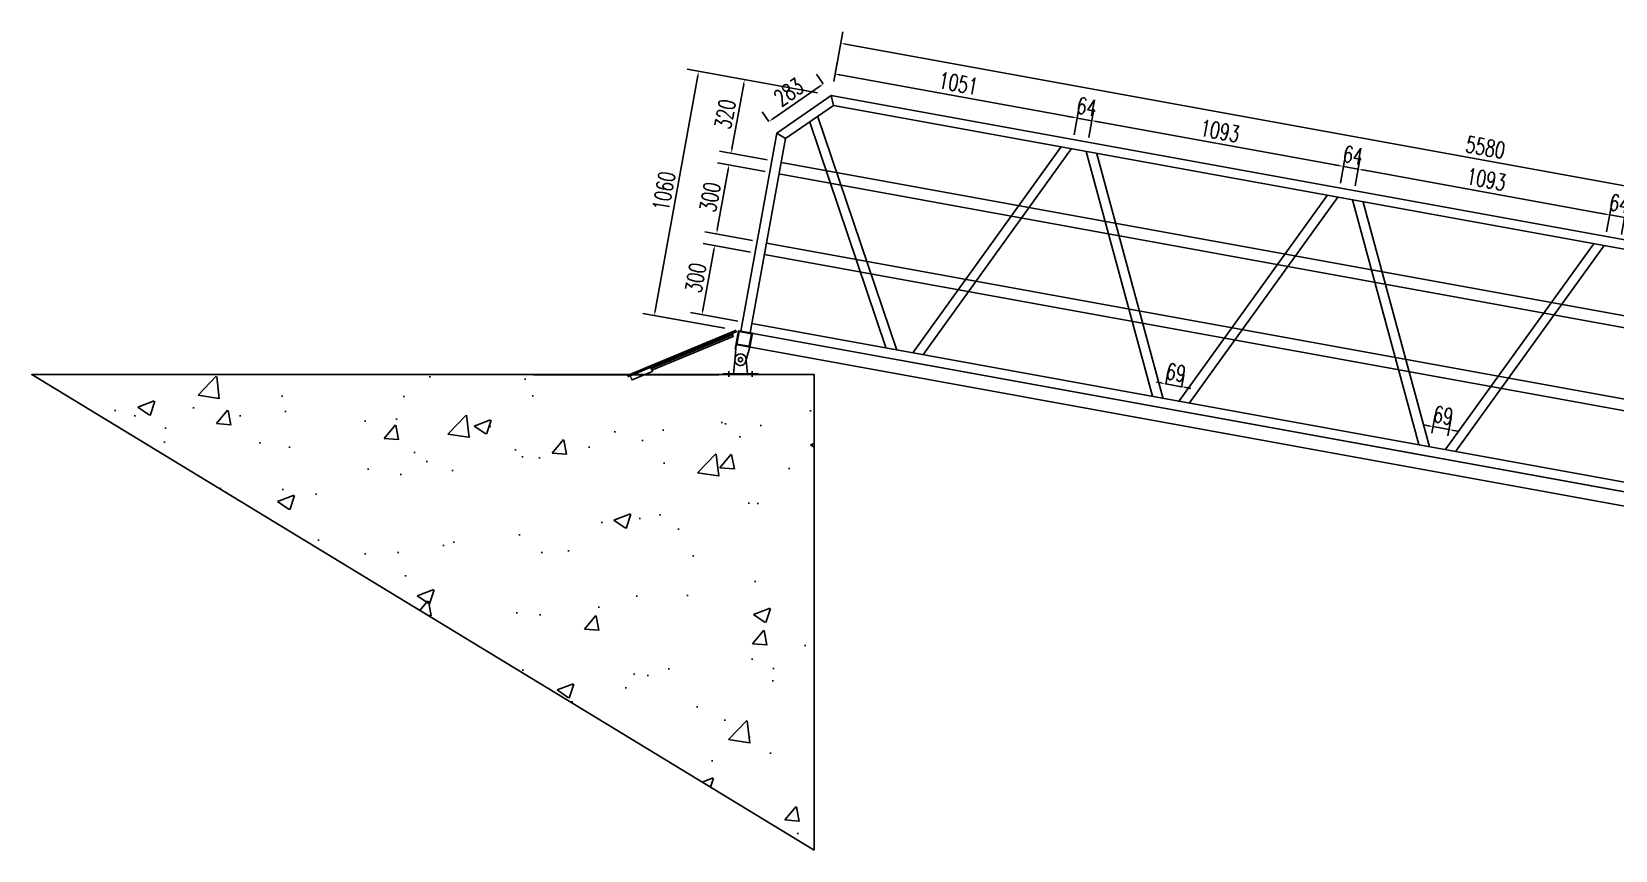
# Model space of a CAD drawing. Header units: millimetres. Extents: x -1442555 to -1216736, y 1446954 to 1531173.
# Drawn here: x -1260279 to -1253512, y 1473462 to 1476960 of the extents above; entities that cross this region are included whole.
import ezdxf

# ---------------------------------------------------------------- set-up
doc = ezdxf.new("R2010")
doc.units = ezdxf.units.MM
doc.header["$LTSCALE"] = 10
doc.linetypes.add('CENTER2', pattern=[28.575, 19.05, -3.175, 3.175, -3.175])
doc.layers.get('0').update_dxf_attribs({"linetype": 'CONTINUOUS'})
doc.layers.get('DEFPOINTS').update_dxf_attribs({"linetype": 'CONTINUOUS'})
doc.layers.add('S_WALL', color=9, linetype='CONTINUOUS')
doc.styles.add('STANDARD_T3', font='simplex.shx', dxfattribs={"width": 0.7, "bigfont": 'gbcbig.shx'})
doc.dimstyles.new('W&&20', dxfattribs={"dimtxt": 70, "dimasz": 20, "dimexe": 50, "dimexo": 60, "dimgap": 20, "dimtad": 1, "dimdec": 0, "dimzin": 0, "dimdsep": 46, "dimtxsty": 'STANDARD_T3', "dimcen": 0.09, "dimclrd": 1, "dimclre": 1, "dimclrt": 7, "dimazin": 2, "dimtfac": 1, "dimtdec": 0, "dimtix": 1, "dimtmove": 2, "dimatfit": 3, "dimfxl": 100, "dimtolj": 1, "dimtzin": 0, "dimarcsym": 0})

# ---------------------------------------------------------------- blocks, each defined once
blk = doc.blocks.new('*D270')
at = {"color": 1, "lineweight": -2, "transparency": 16777216}
for p, q in [((-1256896.1, 1476736.9), (-1256924.7, 1476778.3)), ((-1257112.4, 1476587.6), (-1256912.7, 1476725.8)), ((-1257128.6, 1476575.9), (-1257157.3, 1476617.3))]:
    blk.add_line(p, q, dxfattribs=at)
at = {"color": 1, "transparency": 16777216}
for points in [[(-1256914.6, 1476728.6), (-1256910.8, 1476723.1), (-1256896.3, 1476737.2)], [(-1257114.3, 1476590.3), (-1257110.5, 1476584.9), (-1257128.8, 1476576.2)]]:
    blk.add_solid(points, dxfattribs=at)
at = {"layer": 'DEFPOINTS', "color": 0, "transparency": 16777216}
for p in [(-1256896.3, 1476737.2), (-1256861.9, 1476687.6), (-1257094.5, 1476526.6)]:
    blk.add_point(p, dxfattribs=at)
at = {"color": 7, "transparency": 16777216, "insert": (-1257043.9, 1476701.9), "char_height": 70, "attachment_point": 5, "rotation": 34.69739, "style": 'STANDARD_T3'}
blk.add_mtext('\\A1;283', dxfattribs=at)
blk = doc.blocks.new('*D257')
at = {"color": 1, "lineweight": -2, "transparency": 16777216}
for p, q in [((-1256851.2, 1476746.6), (-1256812.4, 1476960.1)), ((-1251351, 1475916.5), (-1256801.6, 1476907.3)), ((-1251361.1, 1475748.6), (-1251322.3, 1475962.1))]:
    blk.add_line(p, q, dxfattribs=at)
at = {"color": 1, "transparency": 16777216}
for points in [[(-1256801, 1476910.6), (-1256802.2, 1476904), (-1256821.3, 1476910.9)], [(-1251350.4, 1475919.8), (-1251351.5, 1475913.2), (-1251331.3, 1475912.9)]]:
    blk.add_solid(points, dxfattribs=at)
at = {"layer": 'DEFPOINTS', "color": 0, "transparency": 16777216}
for p in [(-1256821.3, 1476910.9), (-1256861.9, 1476687.6), (-1251371.9, 1475689.6)]:
    blk.add_point(p, dxfattribs=at)
at = {"color": 7, "transparency": 16777216, "insert": (-1254066.5, 1476466), "char_height": 70, "attachment_point": 5, "rotation": 349.69739, "style": 'STANDARD_T3'}
blk.add_mtext('\\A1;5580', dxfattribs=at)
blk = doc.blocks.new('*D260')
at = {"color": 1, "lineweight": -2, "transparency": 16777216}
for p, q in [((-1256920.9, 1476698.3), (-1257281.9, 1476763.9)), ((-1257236.2, 1476735.3), (-1257286.3, 1476459.8)), ((-1257135.6, 1476412.1), (-1257339.1, 1476449.1))]:
    blk.add_line(p, q, dxfattribs=at)
at = {"color": 1, "transparency": 16777216}
for points in [[(-1257239.5, 1476735.9), (-1257233, 1476734.7), (-1257232.7, 1476755)], [(-1257289.6, 1476460.4), (-1257283, 1476459.2), (-1257289.9, 1476440.1)]]:
    blk.add_solid(points, dxfattribs=at)
at = {"layer": 'DEFPOINTS', "color": 0, "transparency": 16777216}
for p in [(-1256861.9, 1476687.6), (-1257289.9, 1476440.1), (-1257076.6, 1476401.4)]:
    blk.add_point(p, dxfattribs=at)
at = {"color": 7, "transparency": 16777216, "insert": (-1257315.4, 1476607.4), "char_height": 70, "attachment_point": 5, "rotation": 79.69739, "style": 'STANDARD_T3'}
blk.add_mtext('\\A1;320', dxfattribs=at)
blk = doc.blocks.new('*D261')
at = {"color": 1, "lineweight": -2, "transparency": 16777216}
for p, q in [((-1257302.4, 1476371.3), (-1257348.9, 1476115.4)), ((-1257144.5, 1476362.9), (-1257348, 1476399.9)), ((-1257198.2, 1476067.7), (-1257401.7, 1476104.7))]:
    blk.add_line(p, q, dxfattribs=at)
at = {"color": 1, "transparency": 16777216}
for points in [[(-1257305.7, 1476371.9), (-1257299.1, 1476370.7), (-1257298.8, 1476390.9)], [(-1257352.2, 1476116), (-1257345.6, 1476114.8), (-1257352.5, 1476095.8)]]:
    blk.add_solid(points, dxfattribs=at)
at = {"layer": 'DEFPOINTS', "color": 0, "transparency": 16777216}
for p in [(-1257085.5, 1476352.2), (-1257352.5, 1476095.8), (-1257139.2, 1476057)]:
    blk.add_point(p, dxfattribs=at)
at = {"color": 7, "transparency": 16777216, "insert": (-1257379.8, 1476253.2), "char_height": 70, "attachment_point": 5, "rotation": 79.69739, "style": 'STANDARD_T3'}
blk.add_mtext('\\A1;300', dxfattribs=at)
blk = doc.blocks.new('*D262')
at = {"color": 1, "lineweight": -2, "transparency": 16777216}
for p, q in [((-1257364.2, 1476026.7), (-1257410.7, 1475770.9)), ((-1257207.1, 1476018.5), (-1257409.8, 1476055.4)), ((-1257260.8, 1475723.4), (-1257463.5, 1475760.2))]:
    blk.add_line(p, q, dxfattribs=at)
at = {"color": 1, "transparency": 16777216}
for points in [[(-1257367.5, 1476027.3), (-1257360.9, 1476026.1), (-1257360.6, 1476046.4)], [(-1257414, 1475771.5), (-1257407.4, 1475770.3), (-1257414.3, 1475751.3)]]:
    blk.add_solid(points, dxfattribs=at)
at = {"layer": 'DEFPOINTS', "color": 0, "transparency": 16777216}
for p in [(-1257148.1, 1476007.8), (-1257414.3, 1475751.3), (-1257201.8, 1475712.6)]:
    blk.add_point(p, dxfattribs=at)
at = {"color": 7, "transparency": 16777216, "insert": (-1257441.6, 1475908.7), "char_height": 70, "attachment_point": 5, "rotation": 79.69739, "style": 'STANDARD_T3'}
blk.add_mtext('\\A1;300', dxfattribs=at)
blk = doc.blocks.new('*D271')
at = {"color": 1, "lineweight": -2, "transparency": 16777216}
for p, q in [((-1257614.2, 1475767.3), (-1257431.7, 1476770.8)), ((-1257187.5, 1476746.7), (-1257477.4, 1476799.4)), ((-1257317.1, 1475692.9), (-1257666.9, 1475756.5))]:
    blk.add_line(p, q, dxfattribs=at)
at = {"color": 1, "transparency": 16777216}
for points in [[(-1257435, 1476771.4), (-1257428.5, 1476770.2), (-1257428.2, 1476790.5)], [(-1257617.4, 1475767.9), (-1257610.9, 1475766.7), (-1257617.7, 1475747.6)]]:
    blk.add_solid(points, dxfattribs=at)
at = {"layer": 'DEFPOINTS', "color": 0, "transparency": 16777216}
for p in [(-1257428.2, 1476790.5), (-1257128.5, 1476736), (-1257258.1, 1475682.2)]:
    blk.add_point(p, dxfattribs=at)
at = {"color": 7, "transparency": 16777216, "insert": (-1257577.1, 1476278.9), "char_height": 70, "attachment_point": 5, "rotation": 79.69739, "style": 'STANDARD_T3'}
blk.add_mtext('\\A1;1060', dxfattribs=at)
blk = doc.blocks.new('*D251')
at = {"color": 1, "lineweight": -2, "transparency": 16777216}
for p, q in [((-1254310, 1475276.1), (-1254329.7, 1475279.7)), ((-1254295.3, 1475245.3), (-1254281.4, 1475321.8)), ((-1254222.8, 1475260.3), (-1254290.3, 1475272.6)), ((-1254227.7, 1475233), (-1254213.8, 1475309.5)), ((-1254203.1, 1475256.7), (-1254183.4, 1475253.1))]:
    blk.add_line(p, q, dxfattribs=at)
at = {"color": 1, "transparency": 16777216}
for points in [[(-1254309.4, 1475279.4), (-1254310.6, 1475272.9), (-1254290.3, 1475272.6)], [(-1254202.5, 1475260), (-1254203.7, 1475253.4), (-1254222.8, 1475260.3)]]:
    blk.add_solid(points, dxfattribs=at)
at = {"layer": 'DEFPOINTS', "color": 0, "transparency": 16777216}
for p in [(-1254290.3, 1475272.6), (-1254306, 1475186.3), (-1254238.5, 1475174)]:
    blk.add_point(p, dxfattribs=at)
at = {"color": 7, "transparency": 16777216, "insert": (-1254246.7, 1475320.5), "char_height": 70, "attachment_point": 5, "rotation": 349.69739, "style": 'STANDARD_T3'}
blk.add_mtext('\\A1;69', dxfattribs=at)
blk = doc.blocks.new('*D252')
at = {"color": 1, "lineweight": -2, "transparency": 16777216}
for p, q in [((-1255433.1, 1475452.1), (-1255423.5, 1475504.8)), ((-1255365.6, 1475439.8), (-1255356, 1475492.5)), ((-1255452.2, 1475459.2), (-1255471.8, 1475462.7)), ((-1255364.9, 1475443.3), (-1255432.5, 1475455.6)), ((-1255345.3, 1475439.7), (-1255325.6, 1475436.1))]:
    blk.add_line(p, q, dxfattribs=at)
at = {"color": 1, "transparency": 16777216}
for points in [[(-1255451.6, 1475462.4), (-1255452.8, 1475455.9), (-1255432.5, 1475455.6)], [(-1255344.7, 1475443), (-1255345.9, 1475436.4), (-1255364.9, 1475443.3)]]:
    blk.add_solid(points, dxfattribs=at)
at = {"layer": 'DEFPOINTS', "color": 0, "transparency": 16777216}
for p in [(-1255432.5, 1475455.6), (-1255443.9, 1475393.1), (-1255376.3, 1475380.8)]:
    blk.add_point(p, dxfattribs=at)
at = {"color": 7, "transparency": 16777216, "insert": (-1255388.9, 1475503.6), "char_height": 70, "attachment_point": 5, "rotation": 349.69739, "style": 'STANDARD_T3'}
blk.add_mtext('\\A1;69', dxfattribs=at)
blk = doc.blocks.new('*D255')
at = {"color": 1, "lineweight": -2, "transparency": 16777216}
for p, q in [((-1254623.7, 1476301), (-1254601.8, 1476421.9)), ((-1253555.4, 1476180.8), (-1254591, 1476369.1)), ((-1253548.8, 1476105.6), (-1253526.8, 1476226.5))]:
    blk.add_line(p, q, dxfattribs=at)
at = {"color": 1, "transparency": 16777216}
for points in [[(-1254590.4, 1476372.4), (-1254591.6, 1476365.8), (-1254610.7, 1476372.7)], [(-1253554.8, 1476184.1), (-1253556, 1476177.6), (-1253535.8, 1476177.3)]]:
    blk.add_solid(points, dxfattribs=at)
at = {"layer": 'DEFPOINTS', "color": 0, "transparency": 16777216}
for p in [(-1254610.7, 1476372.7), (-1254634.5, 1476242), (-1253559.5, 1476046.6)]:
    blk.add_point(p, dxfattribs=at)
at = {"color": 7, "transparency": 16777216, "insert": (-1254063.4, 1476329.1), "char_height": 70, "attachment_point": 5, "rotation": 349.69739, "style": 'STANDARD_T3'}
blk.add_mtext('\\A1;1093', dxfattribs=at)
blk = doc.blocks.new('*D264')
at = {"color": 1, "lineweight": -2, "transparency": 16777216}
for p, q in [((-1253548.8, 1476105.6), (-1253526.8, 1476226.5)), ((-1253485.9, 1476094.2), (-1253463.9, 1476215)), ((-1253555.4, 1476180.8), (-1253575.1, 1476184.4)), ((-1253472.9, 1476165.8), (-1253535.8, 1476177.3)), ((-1253453.2, 1476162.3), (-1253433.5, 1476158.7))]:
    blk.add_line(p, q, dxfattribs=at)
at = {"color": 1, "transparency": 16777216}
for points in [[(-1253554.8, 1476184.1), (-1253556, 1476177.6), (-1253535.8, 1476177.3)], [(-1253452.6, 1476165.5), (-1253453.8, 1476159), (-1253472.9, 1476165.8)]]:
    blk.add_solid(points, dxfattribs=at)
at = {"layer": 'DEFPOINTS', "color": 0, "transparency": 16777216}
for p in [(-1253535.8, 1476177.3), (-1253559.5, 1476046.6), (-1253496.6, 1476035.2)]:
    blk.add_point(p, dxfattribs=at)
at = {"color": 7, "transparency": 16777216, "insert": (-1253494.5, 1476225.7), "char_height": 70, "attachment_point": 5, "rotation": 349.69739, "style": 'STANDARD_T3'}
blk.add_mtext('\\A1;64', dxfattribs=at)
blk = doc.blocks.new('*D265')
at = {"color": 1, "lineweight": -2, "transparency": 16777216}
for p, q in [((-1254686.6, 1476312.5), (-1254664.6, 1476433.3)), ((-1254623.7, 1476301), (-1254601.8, 1476421.9)), ((-1254693.3, 1476387.7), (-1254712.9, 1476391.3)), ((-1254610.7, 1476372.7), (-1254673.6, 1476384.1)), ((-1254591, 1476369.1), (-1254571.4, 1476365.5))]:
    blk.add_line(p, q, dxfattribs=at)
at = {"color": 1, "transparency": 16777216}
for points in [[(-1254692.7, 1476391), (-1254693.9, 1476384.4), (-1254673.6, 1476384.1)], [(-1254590.4, 1476372.4), (-1254591.6, 1476365.8), (-1254610.7, 1476372.7)]]:
    blk.add_solid(points, dxfattribs=at)
at = {"layer": 'DEFPOINTS', "color": 0, "transparency": 16777216}
for p in [(-1254673.6, 1476384.1), (-1254697.3, 1476253.4), (-1254634.5, 1476242)]:
    blk.add_point(p, dxfattribs=at)
at = {"color": 7, "transparency": 16777216, "insert": (-1254632.3, 1476432.5), "char_height": 70, "attachment_point": 5, "rotation": 349.69739, "style": 'STANDARD_T3'}
blk.add_mtext('\\A1;64', dxfattribs=at)
blk = doc.blocks.new('*D266')
at = {"color": 1, "lineweight": -2, "transparency": 16777216}
for p, q in [((-1255761.5, 1476507.9), (-1255739.6, 1476628.7)), ((-1254693.3, 1476387.7), (-1255728.8, 1476575.9)), ((-1254686.6, 1476312.5), (-1254664.6, 1476433.3))]:
    blk.add_line(p, q, dxfattribs=at)
at = {"color": 1, "transparency": 16777216}
for points in [[(-1255728.2, 1476579.2), (-1255729.4, 1476572.6), (-1255748.5, 1476579.5)], [(-1254692.7, 1476391), (-1254693.9, 1476384.4), (-1254673.6, 1476384.1)]]:
    blk.add_solid(points, dxfattribs=at)
at = {"layer": 'DEFPOINTS', "color": 0, "transparency": 16777216}
for p in [(-1255748.5, 1476579.5), (-1255772.3, 1476448.8), (-1254697.3, 1476253.4)]:
    blk.add_point(p, dxfattribs=at)
at = {"color": 7, "transparency": 16777216, "insert": (-1255201.2, 1476535.9), "char_height": 70, "attachment_point": 5, "rotation": 349.69739, "style": 'STANDARD_T3'}
blk.add_mtext('\\A1;1093', dxfattribs=at)
blk = doc.blocks.new('*D267')
at = {"color": 1, "lineweight": -2, "transparency": 16777216}
for p, q in [((-1255824.4, 1476519.3), (-1255802.5, 1476640.1)), ((-1255761.5, 1476507.9), (-1255739.6, 1476628.7)), ((-1255831.1, 1476594.5), (-1255850.7, 1476598.1)), ((-1255748.5, 1476579.5), (-1255811.4, 1476590.9)), ((-1255728.8, 1476575.9), (-1255709.2, 1476572.3))]:
    blk.add_line(p, q, dxfattribs=at)
at = {"color": 1, "transparency": 16777216}
for points in [[(-1255830.5, 1476597.8), (-1255831.7, 1476591.2), (-1255811.4, 1476590.9)], [(-1255728.2, 1476579.2), (-1255729.4, 1476572.6), (-1255748.5, 1476579.5)]]:
    blk.add_solid(points, dxfattribs=at)
at = {"layer": 'DEFPOINTS', "color": 0, "transparency": 16777216}
for p in [(-1255811.4, 1476590.9), (-1255835.1, 1476460.3), (-1255772.3, 1476448.8)]:
    blk.add_point(p, dxfattribs=at)
at = {"color": 7, "transparency": 16777216, "insert": (-1255770.1, 1476639.3), "char_height": 70, "attachment_point": 5, "rotation": 349.69739, "style": 'STANDARD_T3'}
blk.add_mtext('\\A1;64', dxfattribs=at)
blk = doc.blocks.new('*D268')
at = {"color": 1, "lineweight": -2, "transparency": 16777216}
for p, q in [((-1256851.2, 1476746.6), (-1256836.4, 1476828.1)), ((-1255831.1, 1476594.5), (-1256825.6, 1476775.3)), ((-1255824.4, 1476519.3), (-1255802.5, 1476640.1))]:
    blk.add_line(p, q, dxfattribs=at)
at = {"color": 1, "transparency": 16777216}
for points in [[(-1256825, 1476778.6), (-1256826.2, 1476772), (-1256845.3, 1476778.9)], [(-1255830.5, 1476597.8), (-1255831.7, 1476591.2), (-1255811.4, 1476590.9)]]:
    blk.add_solid(points, dxfattribs=at)
at = {"layer": 'DEFPOINTS', "color": 0, "transparency": 16777216}
for p in [(-1256845.3, 1476778.9), (-1256861.9, 1476687.6), (-1255835.1, 1476460.3)]:
    blk.add_point(p, dxfattribs=at)
at = {"color": 7, "transparency": 16777216, "insert": (-1256318.5, 1476739), "char_height": 70, "attachment_point": 5, "rotation": 349.69739, "style": 'STANDARD_T3'}
blk.add_mtext('\\A1;1051', dxfattribs=at)

msp = doc.modelspace()

# ---------------------------------------------------------------- hatches: boundary and pattern name
at = {"layer": 'S_WALL'}
h = msp.add_hatch(dxfattribs=at)
h.set_pattern_fill('混凝土', color=256, scale=100)
h.set_pattern_definition([(50, (-3011879, -1010429.95), (717.26018, -62.75213), [75, -825]), (355, (-3011879, -1010429.95), (-138.75133, 752.19213), [60, -660]), (100.4514, (-3011819.2, -1010435.2), (578.50938, 689.43954), [63.74019, -701.14211]), (46.1842, (-3011879, -1010229.95), (1067.24105, -165.51901), [112.5, -1237.5]), (96.6356, (-3011790, -1010243.7), (934.6627, 974.11787), [95.6103, -1051.713]), (351.1842, (-3011879, -1010230), (934.66195, 974.1186), [90, -990]), (21, (-3011779, -1010279.95), (596.90705, -402.61889), [75, -825]), (326, (-3011779, -1010279.95), (243.31533, 725.15005), [60, -660]), (71.4514, (-3011729.24, -1010313.5), (840.22263, 322.5305), [63.74019, -701.14211]), (37.5, (-3011878.98, -1010429.95), (12.159855, 332.893854), [0, -652, 0, -670, 0, -662.5]), (7.5, (-3011878.98, -1010429.95), (263.069537, 394.41171), [0, -382, 0, -637, 0, -252.5]), (327.5, (-3012101.98, -1010429.95), (533.822436, -22.554872), [0, -250, 0, -780, 0, -1035]), (317.5, (-3012202, -1010429.95), (583.18617, 100.10498), [0, -325, 0, -518, 0, -735])])
h.paths.add_polyline_path([(-1260278.7, 1475494.8), (-1256934.6, 1473462.3), (-1256934.6, 1475494.8)])

# ---------------------------------------------------------------- linework, layer by layer
at = {"color": 4}
for p, q in [((-1256852.8, 1476645.2), (-1256861.9, 1476687.6)), ((-1257094.5, 1476526.6), (-1257058.1, 1476503.1))]:
    msp.add_line(p, q, dxfattribs=at)
at = {"color": 0}
for p, q in [((-1256628.7, 1475610.9), (-1256953.4, 1476573.9)), ((-1256581.8, 1475599.9), (-1256920.4, 1476600.1)), ((-1255880.8, 1476466.4), (-1256514.1, 1475587.6)), ((-1255835.1, 1476460.3), (-1256468.4, 1475581.5)), ((-1255772.3, 1476448.8), (-1255488.7, 1475403.4)), ((-1255727.4, 1476438.5), (-1255443.2, 1475390.8)), ((-1251280.6, 1475297), (-1257085.5, 1476352.2)), ((-1251271.7, 1475346.2), (-1257076.6, 1476401.4)), ((-1254743, 1476259.6), (-1255377.7, 1475378.9)), ((-1254697.3, 1476253.4), (-1255330.6, 1475374.7)), ((-1254634.5, 1476242), (-1254350.9, 1475196.6)), ((-1254589.6, 1476231.7), (-1254306, 1475186.3)), ((-1251334.3, 1475001.8), (-1257139.2, 1476057)), ((-1253605.2, 1476052.7), (-1254238.5, 1475174)), ((-1253559.5, 1476046.6), (-1254192.8, 1475167.9)), ((-1251343.2, 1474952.6), (-1257148.1, 1476007.8))]:
    msp.add_line(p, q, dxfattribs=at)
at = {"color": 3}
for p, q in [((-1257272.4, 1475603.5), (-1257258.1, 1475682.2)), ((-1257272.4, 1475603.5), (-1257263.3, 1475653.7)), ((-1251354.8, 1474609.1), (-1257204, 1475672.4))]:
    msp.add_line(p, q, dxfattribs=at)
at = {"color": 3, "lineweight": 5}
for p in [(-1257272.4, 1475603.5), (-1257268.8, 1475623.2)]:
    msp.add_line(p, (-1257258.1, 1475682.2), dxfattribs=at)
for p, q in [((-1257268.8, 1475623.2), (-1257274.1, 1475551.9)), ((-1257268.8, 1475623.2), (-1257209.8, 1475612.5)), ((-1257209.8, 1475612.5), (-1257229.9, 1475543.9)), ((-1257280, 1475498.8), (-1257272.5, 1475569.8)), ((-1257220, 1475498.8), (-1257227.6, 1475569.8)), ((-1257712.6, 1475472.6), (-1257626.7, 1475508.1)), ((-1257290.1, 1475498.8), (-1257210.1, 1475498.8)), ((-1257290, 1475498.8), (-1257210, 1475498.8)), ((-1257280, 1475498.8), (-1257220, 1475498.8))]:
    msp.add_line(p, q)
at = {"lineweight": 5}
for p, q in [((-1257720.9, 1475489.8), (-1257713.9, 1475473.1)), ((-1257633.1, 1475526.2), (-1257626.2, 1475509.4))]:
    msp.add_line(p, q, dxfattribs=at)
at = {"color": 3, "linetype": 'CENTER2'}
for p, q in [((-1257300.1, 1475509.7), (-1257300.1, 1475485.5)), ((-1257200.1, 1475509.7), (-1257200.1, 1475485.5))]:
    msp.add_line(p, q, dxfattribs=at)
at = {"color": 4}
for points in [[(-1251371.9, 1475689.6), (-1256861.9, 1476687.6), (-1257094.5, 1476526.6), (-1257248.3, 1475680.4)], [(-1251395.3, 1475653.2), (-1256852.8, 1476645.2), (-1257058.1, 1476503.1), (-1257208.9, 1475673.3)], [(-1257204, 1475672.4), (-1251404, 1474618.1), (-1251396.9, 1474657.4), (-1257201.8, 1475712.6)]]:
    msp.add_lwpolyline(points, dxfattribs=at)
msp.add_lwpolyline([(-1257730.7, 1475490.1), (-1257729.6, 1475487.3, 0.414214), (-1257728.3, 1475486.8), (-1257268.5, 1475677.1, 0.416514), (-1257268, 1475678.5), (-1257269.6, 1475682.1, 0.411917), (-1257270.9, 1475682.7), (-1257729.6, 1475492.7)], format="xyb")
for points in [[(-1257199.1, 1475671.5), (-1257258.1, 1475682.2), (-1257268.8, 1475623.2), (-1257209.8, 1475612.5)], [(-1257202.6, 1475669.1), (-1257255.7, 1475678.7), (-1257265.3, 1475625.6), (-1257212.2, 1475615.9)], [(-1257633.1, 1475526.2), (-1257285.7, 1475670), (-1257280.7, 1475658), (-1257628.1, 1475514.2)], [(-1257325, 1475498.8), (-1257175, 1475498.8), (-1257175.1, 1475494.8), (-1257325.1, 1475494.8)], [(-1257292.1, 1475498.8), (-1257308.1, 1475498.8), (-1257308.1, 1475494.8), (-1257292.1, 1475494.8)], [(-1257192.1, 1475498.8), (-1257208.1, 1475498.8), (-1257208.1, 1475494.8), (-1257192.1, 1475494.8)]]:
    msp.add_lwpolyline(points, close=True)
for points in [[(-1257631.2, 1475521.6), (-1257283.8, 1475665.4)], [(-1257342.6, 1475493.8), (-1258133.8, 1475493.8)]]:
    msp.add_lwpolyline(points)
at = {"color": 3}
msp.add_lwpolyline([(-1257214.7, 1475613.3), (-1251365.6, 1474550.1), (-1251354.8, 1474609.1), (-1257204, 1475672.4)], dxfattribs=at)
msp.add_circle((-1257250, 1475558.8), 9)
msp.add_circle((-1257250, 1475558.8), 9)
msp.add_circle((-1257250, 1475558.8), 9)
msp.add_circle((-1257250, 1475558.8), 9)
for centre, radius, start, end in [((-1257250, 1475558.8), 25, 195.89295, 323.50184), ((-1257250, 1475558.8), 25, 26.19556, 153.80444), ((-1257728.9, 1475490.8), 2, 112.49628, 202.49628), ((-1257713, 1475473.5), 1, 202.49628, 292.49628)]:
    msp.add_arc(centre, radius, start, end)
at = {"lineweight": 5}
msp.add_arc((-1257627.1, 1475509.1), 1, 292.49628, 22.49628, dxfattribs=at)
at = {"layer": 'S_WALL'}
msp.add_lwpolyline([(-1256934.6, 1473462.3), (-1260278.7, 1475494.8), (-1256934.6, 1475494.8)], close=True, dxfattribs=at)

# ---------------------------------------------------------------- dimensions: what is measured, and where the dimension line sits
for p1, distance, picture, middle in [((-1251371.9, 1475689.6), -227, '*D257', (-1254066.5, 1476466)), ((-1257094.5, 1476526.6), 60.4, '*D270', (-1257043.9, 1476701.9))]:
    dim = msp.add_aligned_dim(p1=p1, p2=(-1256861.9, 1476687.6), distance=distance, dimstyle='W&&20')
    dim.commit()
    dim.dimension.update_dxf_attribs({"geometry": picture, "text_midpoint": middle})
for base, p1, p2, angle, picture, middle in [((-1256845.3, 1476778.9), (-1255835.1, 1476460.3), (-1256861.9, 1476687.6), 169.69739, '*D268', (-1256318.5, 1476739)), ((-1257428.2, 1476790.5), (-1257258.1, 1475682.2), (-1257128.5, 1476736), 79.69739, '*D271', (-1257577.1, 1476278.9)), ((-1257289.9, 1476440.1), (-1256861.9, 1476687.6), (-1257076.6, 1476401.4), 79.69739, '*D260', (-1257315.4, 1476607.4)), ((-1255811.4, 1476590.9), (-1255772.3, 1476448.8), (-1255835.1, 1476460.3), 169.69739, '*D267', (-1255770.1, 1476639.3)), ((-1255748.5, 1476579.5), (-1254697.3, 1476253.4), (-1255772.3, 1476448.8), 169.69739, '*D266', (-1255201.2, 1476535.9)), ((-1254673.6, 1476384.1), (-1254634.5, 1476242), (-1254697.3, 1476253.4), 169.69739, '*D265', (-1254632.3, 1476432.5)), ((-1254610.7, 1476372.7), (-1253559.5, 1476046.6), (-1254634.5, 1476242), 169.69739, '*D255', (-1254063.4, 1476329.1)), ((-1257352.5, 1476095.8), (-1257085.5, 1476352.2), (-1257139.2, 1476057), 79.69739, '*D261', (-1257379.8, 1476253.2)), ((-1253535.8, 1476177.3), (-1253496.6, 1476035.2), (-1253559.5, 1476046.6), 169.69739, '*D264', (-1253494.5, 1476225.7)), ((-1257414.3, 1475751.3), (-1257148.1, 1476007.8), (-1257201.8, 1475712.6), 79.69739, '*D262', (-1257441.6, 1475908.7)), ((-1255432.5, 1475455.6), (-1255376.3, 1475380.8), (-1255443.9, 1475393.1), 169.69739, '*D252', (-1255388.9, 1475503.6)), ((-1254290.3, 1475272.6), (-1254238.5, 1475174), (-1254306, 1475186.3), 169.69739, '*D251', (-1254246.7, 1475320.5))]:
    dim = msp.add_linear_dim(base=base, p1=p1, p2=p2, angle=angle, dimstyle='W&&20')
    dim.commit()
    dim.dimension.update_dxf_attribs({"geometry": picture, "text_midpoint": middle})

doc.saveas('drawing.dxf')
